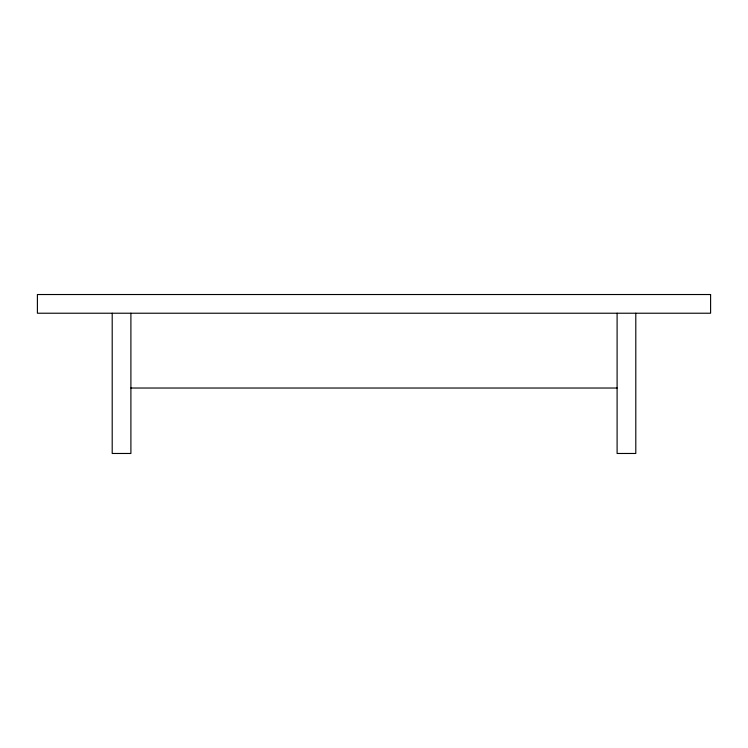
<?xml version="1.0" encoding="UTF-8"?>
<svg xmlns="http://www.w3.org/2000/svg" width="748" height="748" viewBox="0 0 748 748"><rect width="100%" height="100%" fill="white"/><g stroke="black" fill="none" stroke-linecap="round" stroke-linejoin="round"><path stroke-width="1.12" d="M130.9 388.025L617.1 388.025M635.8 313.225L635.8 453.475L617.1 453.475L617.1 313.225M130.9 313.225L130.9 453.475L112.2 453.475L112.2 313.225M710.6 294.525L37.4 294.525L37.4 313.225L710.6 313.225L710.6 294.525"/></g></svg>
